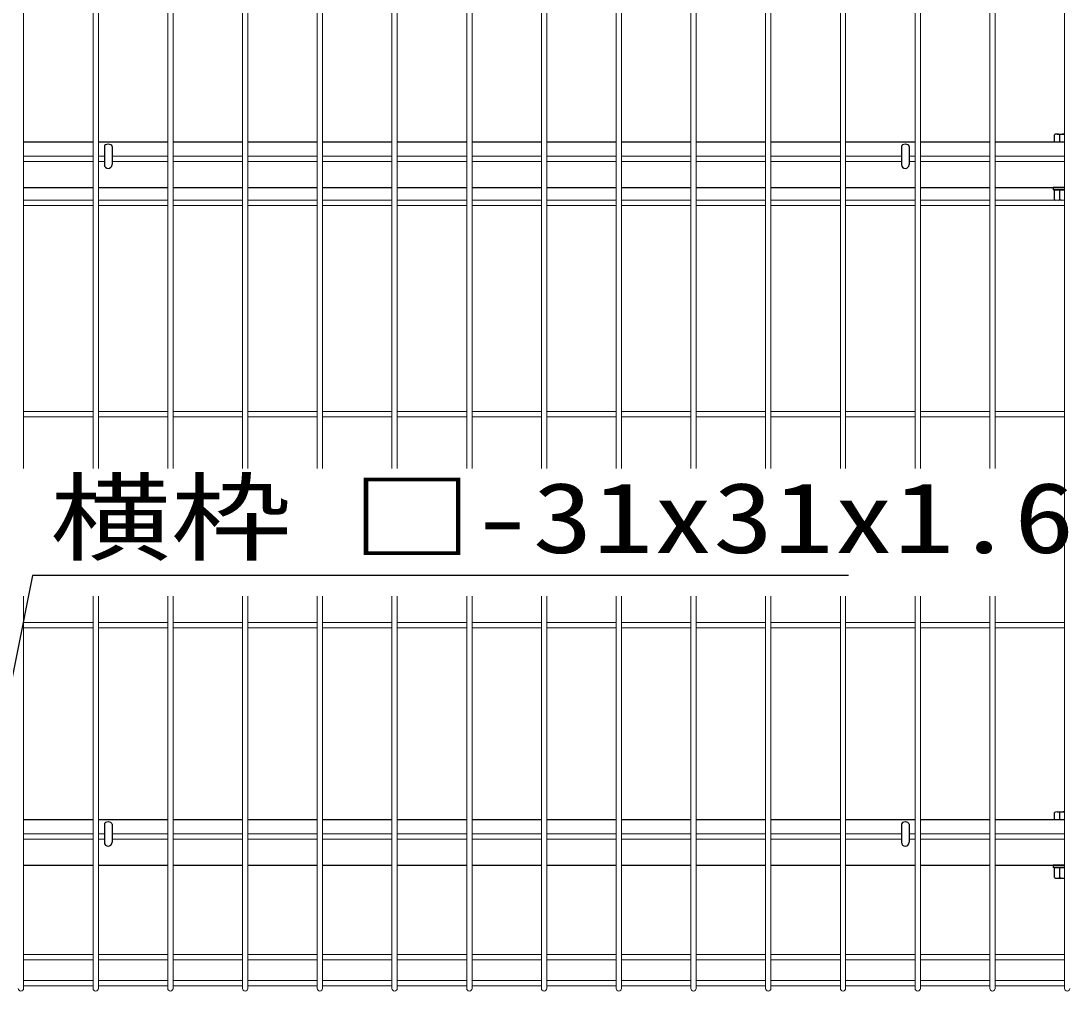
# Model space of a CAD drawing. Units: millimetres, scale not verified. Extents: x -6312 to 6312, y -4455 to 4455.
# Drawn here: x -4533 to -3821, y 93 to 752 of the extents above; entities that cross this region are included whole.
import ezdxf
from ezdxf.enums import TextEntityAlignment as Align

# ---------------------------------------------------------------- set-up
doc = ezdxf.new("R2010")
doc.units = ezdxf.units.MM
doc.header["$LTSCALE"] = 20
for name, color, linetype, lineweight in [('0-2_0', 7, 'Continuous', 25), ('0-6_実線', 7, 'Continuous', 25), ('0-D_LAYER12', 3, 'Continuous', 25)]:
    doc.layers.add(name, color=color, linetype=linetype, lineweight=lineweight)
doc.styles.add('ＭＳ ゴシック', font='')
doc.styles.get('ＭＳ ゴシック').set_extended_font_data('MS Gothic')

msp = doc.modelspace()

# ---------------------------------------------------------------- linework, layer by layer
at = {"layer": '0-2_0', "color": 4, "lineweight": 15}
for p, q in [((-4531.02, 1260.86), (-4531.02, 447.68)), ((-4483.85, 1260.86), (-4483.85, 447.68)), ((-4480.25, 1260.86), (-4480.25, 447.68)), ((-4433.08, 1260.86), (-4433.08, 447.68)), ((-4429.48, 1260.86), (-4429.48, 447.68)), ((-4382.31, 1260.86), (-4382.31, 447.68)), ((-4378.71, 1260.86), (-4378.71, 447.68)), ((-4331.54, 1260.86), (-4331.54, 447.68)), ((-4327.94, 1260.86), (-4327.94, 447.68)), ((-4280.77, 1260.86), (-4280.77, 447.68)), ((-4277.17, 1260.86), (-4277.17, 447.68)), ((-4230, 1260.86), (-4230, 447.68)), ((-4226.4, 1260.86), (-4226.4, 447.68)), ((-4179.23, 1260.86), (-4179.23, 447.68)), ((-4175.63, 1260.86), (-4175.63, 447.68)), ((-4128.47, 1260.86), (-4128.47, 447.68)), ((-4124.87, 1260.86), (-4124.87, 447.68)), ((-4077.7, 1260.86), (-4077.7, 447.68)), ((-4074.1, 1260.86), (-4074.1, 447.68)), ((-4026.93, 1260.86), (-4026.93, 447.68)), ((-4023.33, 1260.86), (-4023.33, 447.68)), ((-3976.16, 1260.86), (-3976.16, 447.68)), ((-3972.56, 1260.86), (-3972.56, 447.68)), ((-3925.39, 1260.86), (-3925.39, 447.68)), ((-3921.79, 1260.86), (-3921.79, 447.68)), ((-3874.62, 1260.86), (-3874.62, 447.68)), ((-3871.02, 1260.86), (-3871.02, 447.68)), ((-3823.85, 1260.86), (-3823.85, 94.46)), ((-4483.85, 659.96), (-4531.02, 659.96)), ((-4483.85, 656.36), (-4531.02, 656.36)), ((-4476.17, 659.96), (-4480.25, 659.96)), ((-4476.17, 656.36), (-4480.25, 656.36)), ((-4433.08, 659.96), (-4470.97, 659.96)), ((-4433.08, 656.36), (-4470.97, 656.36)), ((-4382.31, 659.96), (-4429.48, 659.96)), ((-4382.31, 656.36), (-4429.48, 656.36)), ((-4331.54, 659.96), (-4378.71, 659.96)), ((-4331.54, 656.36), (-4378.71, 656.36)), ((-4280.77, 659.96), (-4327.94, 659.96)), ((-4280.77, 656.36), (-4327.94, 656.36)), ((-4230, 659.96), (-4277.17, 659.96)), ((-4230, 656.36), (-4277.17, 656.36)), ((-4179.23, 659.96), (-4226.4, 659.96)), ((-4179.23, 656.36), (-4226.4, 656.36)), ((-4128.47, 659.96), (-4175.63, 659.96)), ((-4128.47, 656.36), (-4175.63, 656.36)), ((-4077.7, 659.96), (-4124.87, 659.96)), ((-4077.7, 656.36), (-4124.87, 656.36)), ((-4026.93, 659.96), (-4074.1, 659.96)), ((-4026.93, 656.36), (-4074.1, 656.36)), ((-3976.16, 659.96), (-4023.33, 659.96)), ((-3976.16, 656.36), (-4023.33, 656.36)), ((-3934.67, 659.96), (-3972.56, 659.96)), ((-3934.67, 656.36), (-3972.56, 656.36)), ((-3925.39, 659.96), (-3929.47, 659.96)), ((-3925.39, 656.36), (-3929.47, 656.36)), ((-3874.62, 659.96), (-3921.79, 659.96)), ((-3874.62, 656.36), (-3921.79, 656.36)), ((-3823.85, 659.96), (-3871.02, 659.96)), ((-3823.85, 656.36), (-3871.02, 656.36)), ((-4483.85, 629.96), (-4531.02, 629.96)), ((-4433.08, 629.96), (-4480.25, 629.96)), ((-4382.31, 629.96), (-4429.48, 629.96)), ((-4331.54, 629.96), (-4378.71, 629.96)), ((-4280.77, 629.96), (-4327.94, 629.96)), ((-4230, 629.96), (-4277.17, 629.96)), ((-4179.23, 629.96), (-4226.4, 629.96)), ((-4128.47, 629.96), (-4175.63, 629.96)), ((-4077.7, 629.96), (-4124.87, 629.96)), ((-4026.93, 629.96), (-4074.1, 629.96)), ((-3976.16, 629.96), (-4023.33, 629.96)), ((-3925.39, 629.96), (-3972.56, 629.96)), ((-3874.62, 629.96), (-3921.79, 629.96)), ((-3823.85, 629.96), (-3871.02, 629.96)), ((-4483.85, 626.36), (-4531.02, 626.36)), ((-4433.08, 626.36), (-4480.25, 626.36)), ((-4382.31, 626.36), (-4429.48, 626.36)), ((-4331.54, 626.36), (-4378.71, 626.36)), ((-4280.77, 626.36), (-4327.94, 626.36)), ((-4230, 626.36), (-4277.17, 626.36)), ((-4179.23, 626.36), (-4226.4, 626.36)), ((-4128.47, 626.36), (-4175.63, 626.36)), ((-4077.7, 626.36), (-4124.87, 626.36)), ((-4026.93, 626.36), (-4074.1, 626.36)), ((-3976.16, 626.36), (-4023.33, 626.36)), ((-3925.39, 626.36), (-3972.56, 626.36)), ((-3874.62, 626.36), (-3921.79, 626.36)), ((-3823.85, 626.36), (-3871.02, 626.36)), ((-4483.85, 486.46), (-4531.02, 486.46)), ((-4433.08, 486.46), (-4480.25, 486.46)), ((-4382.31, 486.46), (-4429.48, 486.46)), ((-4331.54, 486.46), (-4378.71, 486.46)), ((-4280.77, 486.46), (-4327.94, 486.46)), ((-4230, 486.46), (-4277.17, 486.46)), ((-4179.23, 486.46), (-4226.4, 486.46)), ((-4128.47, 486.46), (-4175.63, 486.46)), ((-4077.7, 486.46), (-4124.87, 486.46)), ((-4026.93, 486.46), (-4074.1, 486.46)), ((-3976.16, 486.46), (-4023.33, 486.46)), ((-3925.39, 486.46), (-3972.56, 486.46)), ((-3874.62, 486.46), (-3921.79, 486.46)), ((-3823.85, 486.46), (-3871.02, 486.46)), ((-4483.85, 482.86), (-4531.02, 482.86)), ((-4433.08, 482.86), (-4480.25, 482.86)), ((-4382.31, 482.86), (-4429.48, 482.86)), ((-4331.54, 482.86), (-4378.71, 482.86)), ((-4280.77, 482.86), (-4327.94, 482.86)), ((-4230, 482.86), (-4277.17, 482.86)), ((-4179.23, 482.86), (-4226.4, 482.86)), ((-4128.47, 482.86), (-4175.63, 482.86)), ((-4077.7, 482.86), (-4124.87, 482.86)), ((-4026.93, 482.86), (-4074.1, 482.86)), ((-3976.16, 482.86), (-4023.33, 482.86)), ((-3925.39, 482.86), (-3972.56, 482.86)), ((-3874.62, 482.86), (-3921.79, 482.86)), ((-3823.85, 482.86), (-3871.02, 482.86)), ((-4531.02, 360.93), (-4531.02, 94.46)), ((-4483.85, 360.93), (-4483.85, 94.46)), ((-4480.25, 360.93), (-4480.25, 94.46)), ((-4433.08, 360.93), (-4433.08, 94.46)), ((-4429.48, 360.93), (-4429.48, 94.46)), ((-4382.31, 360.93), (-4382.31, 94.46)), ((-4378.71, 360.93), (-4378.71, 94.46)), ((-4331.54, 360.93), (-4331.54, 94.46)), ((-4327.94, 360.93), (-4327.94, 94.46)), ((-4280.77, 360.93), (-4280.77, 94.46)), ((-4277.17, 360.93), (-4277.17, 94.46)), ((-4230, 360.93), (-4230, 94.46)), ((-4226.4, 360.93), (-4226.4, 94.46)), ((-4179.23, 360.93), (-4179.23, 94.46)), ((-4175.63, 360.93), (-4175.63, 94.46)), ((-4128.47, 360.93), (-4128.47, 94.46)), ((-4124.87, 360.93), (-4124.87, 94.46)), ((-4077.7, 360.93), (-4077.7, 94.46)), ((-4074.1, 360.93), (-4074.1, 94.46)), ((-4026.93, 360.93), (-4026.93, 94.46)), ((-4023.33, 360.93), (-4023.33, 94.46)), ((-3976.16, 360.93), (-3976.16, 94.46)), ((-3972.56, 360.93), (-3972.56, 94.46)), ((-3925.39, 360.93), (-3925.39, 94.46)), ((-3921.79, 360.93), (-3921.79, 94.46)), ((-3874.62, 360.93), (-3874.62, 94.46)), ((-3871.02, 360.93), (-3871.02, 94.46)), ((-4483.85, 342.96), (-4531.02, 342.96)), ((-4433.08, 342.96), (-4480.25, 342.96)), ((-4382.31, 342.96), (-4429.48, 342.96)), ((-4331.54, 342.96), (-4378.71, 342.96)), ((-4280.77, 342.96), (-4327.94, 342.96)), ((-4230, 342.96), (-4277.17, 342.96)), ((-4179.23, 342.96), (-4226.4, 342.96)), ((-4128.47, 342.96), (-4175.63, 342.96)), ((-4077.7, 342.96), (-4124.87, 342.96)), ((-4026.93, 342.96), (-4074.1, 342.96)), ((-3976.16, 342.96), (-4023.33, 342.96)), ((-3925.39, 342.96), (-3972.56, 342.96)), ((-3874.62, 342.96), (-3921.79, 342.96)), ((-3823.85, 342.96), (-3871.02, 342.96)), ((-4483.85, 339.36), (-4531.02, 339.36)), ((-4433.08, 339.36), (-4480.25, 339.36)), ((-4382.31, 339.36), (-4429.48, 339.36)), ((-4331.54, 339.36), (-4378.71, 339.36)), ((-4280.77, 339.36), (-4327.94, 339.36)), ((-4230, 339.36), (-4277.17, 339.36)), ((-4179.23, 339.36), (-4226.4, 339.36)), ((-4128.47, 339.36), (-4175.63, 339.36)), ((-4077.7, 339.36), (-4124.87, 339.36)), ((-4026.93, 339.36), (-4074.1, 339.36)), ((-3976.16, 339.36), (-4023.33, 339.36)), ((-3925.39, 339.36), (-3972.56, 339.36)), ((-3874.62, 339.36), (-3921.79, 339.36)), ((-3823.85, 339.36), (-3871.02, 339.36)), ((-4483.85, 199.46), (-4531.02, 199.46)), ((-4476.17, 199.46), (-4480.25, 199.46)), ((-4433.08, 199.46), (-4470.97, 199.46)), ((-4382.31, 199.46), (-4429.48, 199.46)), ((-4331.54, 199.46), (-4378.71, 199.46)), ((-4280.77, 199.46), (-4327.94, 199.46)), ((-4230, 199.46), (-4277.17, 199.46)), ((-4179.23, 199.46), (-4226.4, 199.46)), ((-4128.47, 199.46), (-4175.63, 199.46)), ((-4077.7, 199.46), (-4124.87, 199.46)), ((-4026.93, 199.46), (-4074.1, 199.46)), ((-3976.16, 199.46), (-4023.33, 199.46)), ((-3934.67, 199.46), (-3972.56, 199.46)), ((-3925.39, 199.46), (-3929.47, 199.46)), ((-3874.62, 199.46), (-3921.79, 199.46)), ((-3823.85, 199.46), (-3871.02, 199.46)), ((-4483.85, 195.86), (-4531.02, 195.86)), ((-4476.17, 195.86), (-4480.25, 195.86)), ((-4433.08, 195.86), (-4470.97, 195.86)), ((-4382.31, 195.86), (-4429.48, 195.86)), ((-4331.54, 195.86), (-4378.71, 195.86)), ((-4280.77, 195.86), (-4327.94, 195.86)), ((-4230, 195.86), (-4277.17, 195.86)), ((-4179.23, 195.86), (-4226.4, 195.86)), ((-4128.47, 195.86), (-4175.63, 195.86)), ((-4077.7, 195.86), (-4124.87, 195.86)), ((-4026.93, 195.86), (-4074.1, 195.86)), ((-3976.16, 195.86), (-4023.33, 195.86)), ((-3934.67, 195.86), (-3972.56, 195.86)), ((-3925.39, 195.86), (-3929.47, 195.86)), ((-3874.62, 195.86), (-3921.79, 195.86)), ((-3823.85, 195.86), (-3871.02, 195.86)), ((-4483.85, 117.49), (-4531.02, 117.49)), ((-4433.08, 117.49), (-4480.25, 117.49)), ((-4382.31, 117.49), (-4429.48, 117.49)), ((-4331.54, 117.49), (-4378.71, 117.49)), ((-4280.77, 117.49), (-4327.94, 117.49)), ((-4230, 117.49), (-4277.17, 117.49)), ((-4179.23, 117.49), (-4226.4, 117.49)), ((-4128.47, 117.49), (-4175.63, 117.49)), ((-4077.7, 117.49), (-4124.87, 117.49)), ((-4026.93, 117.49), (-4074.1, 117.49)), ((-3976.16, 117.49), (-4023.33, 117.49)), ((-3925.39, 117.49), (-3972.56, 117.49)), ((-3874.62, 117.49), (-3921.79, 117.49)), ((-3823.85, 117.49), (-3871.02, 117.49)), ((-4483.85, 113.89), (-4531.02, 113.89)), ((-4433.08, 113.89), (-4480.25, 113.89)), ((-4382.31, 113.89), (-4429.48, 113.89)), ((-4331.54, 113.89), (-4378.71, 113.89)), ((-4280.77, 113.89), (-4327.94, 113.89)), ((-4230, 113.89), (-4277.17, 113.89)), ((-4179.23, 113.89), (-4226.4, 113.89)), ((-4128.47, 113.89), (-4175.63, 113.89)), ((-4077.7, 113.89), (-4124.87, 113.89)), ((-4026.93, 113.89), (-4074.1, 113.89)), ((-3976.16, 113.89), (-4023.33, 113.89)), ((-3925.39, 113.89), (-3972.56, 113.89)), ((-3874.62, 113.89), (-3921.79, 113.89)), ((-3823.85, 113.89), (-3871.02, 113.89)), ((-4483.85, 99.86), (-4531.02, 99.86)), ((-4433.08, 99.86), (-4480.25, 99.86)), ((-4382.31, 99.86), (-4429.48, 99.86)), ((-4331.54, 99.86), (-4378.71, 99.86)), ((-4280.77, 99.86), (-4327.94, 99.86)), ((-4230, 99.86), (-4277.17, 99.86)), ((-4179.23, 99.86), (-4226.4, 99.86)), ((-4128.47, 99.86), (-4175.63, 99.86)), ((-4077.7, 99.86), (-4124.87, 99.86)), ((-4026.93, 99.86), (-4074.1, 99.86)), ((-3976.16, 99.86), (-4023.33, 99.86)), ((-3925.39, 99.86), (-3972.56, 99.86)), ((-3874.62, 99.86), (-3921.79, 99.86)), ((-3823.85, 99.86), (-3871.02, 99.86)), ((-4483.85, 96.26), (-4531.02, 96.26)), ((-4433.08, 96.26), (-4480.25, 96.26)), ((-4382.31, 96.26), (-4429.48, 96.26)), ((-4331.54, 96.26), (-4378.71, 96.26)), ((-4280.77, 96.26), (-4327.94, 96.26)), ((-4230, 96.26), (-4277.17, 96.26)), ((-4179.23, 96.26), (-4226.4, 96.26)), ((-4128.47, 96.26), (-4175.63, 96.26)), ((-4077.7, 96.26), (-4124.87, 96.26)), ((-4026.93, 96.26), (-4074.1, 96.26)), ((-3976.16, 96.26), (-4023.33, 96.26)), ((-3925.39, 96.26), (-3972.56, 96.26)), ((-3874.62, 96.26), (-3921.79, 96.26)), ((-3823.85, 96.26), (-3871.02, 96.26))]:
    msp.add_line(p, q, dxfattribs=at)
at = {"layer": '0-2_0'}
for p, q in [((-4531.02, 669.7), (-4483.85, 669.7)), ((-4480.25, 669.7), (-4433.08, 669.7)), ((-4429.48, 669.7), (-4382.31, 669.7)), ((-4378.71, 669.7), (-4331.54, 669.7)), ((-4327.94, 669.7), (-4280.77, 669.7)), ((-4277.17, 669.7), (-4230, 669.7)), ((-4226.4, 669.7), (-4179.23, 669.7)), ((-4175.63, 669.7), (-4128.47, 669.7)), ((-4124.87, 669.7), (-4077.7, 669.7)), ((-4074.1, 669.7), (-4026.93, 669.7)), ((-4023.33, 669.7), (-3976.16, 669.7)), ((-3972.56, 669.7), (-3925.39, 669.7)), ((-3921.79, 669.7), (-3874.62, 669.7)), ((-3871.02, 669.7), (-3823.85, 669.7)), ((-3830.78, 669.7), (-3830.78, 674.38)), ((-3830.78, 669.7), (-3823.85, 669.7)), ((-3828.96, 674.92), (-3823.85, 674.92)), ((-3827.14, 669.7), (-3827.14, 674.38)), ((-4476.17, 666.48), (-4476.17, 654.2)), ((-4470.97, 666.48), (-4470.97, 654.2)), ((-3934.67, 666.48), (-3934.67, 654.2)), ((-3929.47, 666.48), (-3929.47, 654.2)), ((-4531.02, 638.7), (-4483.85, 638.7)), ((-4480.25, 638.7), (-4433.08, 638.7)), ((-4429.48, 638.7), (-4382.31, 638.7)), ((-4378.71, 638.7), (-4331.54, 638.7)), ((-4327.94, 638.7), (-4280.77, 638.7)), ((-4277.17, 638.7), (-4230, 638.7)), ((-4226.4, 638.7), (-4179.23, 638.7)), ((-4175.63, 638.7), (-4128.47, 638.7)), ((-4124.87, 638.7), (-4077.7, 638.7)), ((-4074.1, 638.7), (-4026.93, 638.7)), ((-4023.33, 638.7), (-3976.16, 638.7)), ((-3972.56, 638.7), (-3925.39, 638.7)), ((-3921.79, 638.7), (-3874.62, 638.7)), ((-3871.02, 638.7), (-3823.85, 638.7)), ((-3830.78, 637.1), (-3823.85, 637.1)), ((-3830.78, 630.31), (-3830.78, 637.1)), ((-3827.14, 630.31), (-3827.14, 637.1)), ((-3830.78, 209.2), (-3830.78, 213.88)), ((-3828.96, 214.42), (-3823.85, 214.42)), ((-3827.14, 209.2), (-3827.14, 213.88)), ((-4531.02, 209.2), (-4483.85, 209.2)), ((-4480.25, 209.2), (-4433.08, 209.2)), ((-4429.48, 209.2), (-4382.31, 209.2)), ((-4378.71, 209.2), (-4331.54, 209.2)), ((-4327.94, 209.2), (-4280.77, 209.2)), ((-4277.17, 209.2), (-4230, 209.2)), ((-4226.4, 209.2), (-4179.23, 209.2)), ((-4175.63, 209.2), (-4128.47, 209.2)), ((-4124.87, 209.2), (-4077.7, 209.2)), ((-4074.1, 209.2), (-4026.93, 209.2)), ((-4023.33, 209.2), (-3976.16, 209.2)), ((-3972.56, 209.2), (-3925.39, 209.2)), ((-3921.79, 209.2), (-3874.62, 209.2)), ((-3871.02, 209.2), (-3823.85, 209.2)), ((-3830.78, 209.2), (-3823.85, 209.2)), ((-4476.17, 205.98), (-4476.17, 193.7)), ((-4470.97, 205.98), (-4470.97, 193.7)), ((-3934.67, 205.98), (-3934.67, 193.7)), ((-3929.47, 205.98), (-3929.47, 193.7)), ((-4531.02, 178.2), (-4483.85, 178.2)), ((-4480.25, 178.2), (-4433.08, 178.2)), ((-4429.48, 178.2), (-4382.31, 178.2)), ((-4378.71, 178.2), (-4331.54, 178.2)), ((-4327.94, 178.2), (-4280.77, 178.2)), ((-4277.17, 178.2), (-4230, 178.2)), ((-4226.4, 178.2), (-4179.23, 178.2)), ((-4175.63, 178.2), (-4128.47, 178.2)), ((-4124.87, 178.2), (-4077.7, 178.2)), ((-4074.1, 178.2), (-4026.93, 178.2)), ((-4023.33, 178.2), (-3976.16, 178.2)), ((-3972.56, 178.2), (-3925.39, 178.2)), ((-3921.79, 178.2), (-3874.62, 178.2)), ((-3871.02, 178.2), (-3823.85, 178.2)), ((-3830.78, 176.6), (-3823.85, 176.6)), ((-3830.78, 169.81), (-3830.78, 176.6)), ((-3827.14, 169.81), (-3827.14, 176.6)), ((-3828.96, 169.27), (-3823.85, 169.27))]:
    msp.add_line(p, q, dxfattribs=at)
for centre, radius, start, end in [((-3828.96, 671.57), 3.35, 57.13278, 122.86722), ((-3823.5, 662.32), 12.6, 91.57271, 106.77865), ((-4473.57, 654.2), 2.6, 180, 0), ((-3932.07, 654.2), 2.6, 180, 0), ((-3828.96, 633.13), 3.35, 237.13278, 250.72922), ((-3828.96, 633.13), 3.35, 289.27078, 302.86722), ((-3823.5, 642.37), 12.6, 253.22135, 260.09628), ((-3828.96, 211.07), 3.35, 57.13278, 122.86722), ((-3823.5, 201.82), 12.6, 91.57271, 106.77865), ((-4473.57, 193.7), 2.6, 180, 0), ((-3932.07, 193.7), 2.6, 180, 0), ((-3828.96, 172.63), 3.35, 237.13278, 302.86722), ((-3823.5, 181.87), 12.6, 253.22135, 268.42729)]:
    msp.add_arc(centre, radius, start, end, dxfattribs=at)
at = {"layer": '0-2_0', "color": 4, "lineweight": 15}
for centre in [(-4532.82, 94.46), (-4482.05, 94.46), (-4431.28, 94.46), (-4380.51, 94.46), (-4329.74, 94.46), (-4278.97, 94.46), (-4228.2, 94.46), (-4177.43, 94.46), (-4126.67, 94.46), (-4075.9, 94.46), (-4025.13, 94.46), (-3974.36, 94.46), (-3923.59, 94.46), (-3872.82, 94.46), (-3822.05, 94.46)]:
    msp.add_arc(centre, 1.8, 180, 0, dxfattribs=at)
at = {"layer": '0-2_0'}
for centre in [(-4473.57, 666.48), (-3932.07, 666.48), (-4473.57, 205.98), (-3932.07, 205.98)]:
    msp.add_ellipse(centre, major_axis=(-2.6, 0), ratio=0.601815, start_param=3.141593, end_param=6.283185, dxfattribs=at)
at = {"layer": '0-6_実線'}
for p, q in [((-3831.5, 638.7), (-3831.5, 637.1)), ((-3823.85, 638.7), (-3831.5, 638.7)), ((-3823.85, 637.1), (-3831.5, 637.1)), ((-3831.5, 178.2), (-3831.5, 176.6)), ((-3823.85, 178.2), (-3831.5, 178.2)), ((-3823.85, 176.6), (-3831.5, 176.6))]:
    msp.add_line(p, q, dxfattribs=at)
at = {"layer": '0-D_LAYER12', "color": 7}
msp.add_lwpolyline([(-3970.65, 375.08), (-4524.98, 375.08), (-4557.79, 211.15)], dxfattribs=at)

# ---------------------------------------------------------------- texts
at = {"layer": '0-D_LAYER12', "style": 'ＭＳ ゴシック', "width": 1.25}
msp.add_text('横枠 □-31x31x1.6', height=48.09, dxfattribs=at).set_placement((-4512.98, 375.83), align=Align.BOTTOM_LEFT)

doc.saveas('drawing.dxf')
